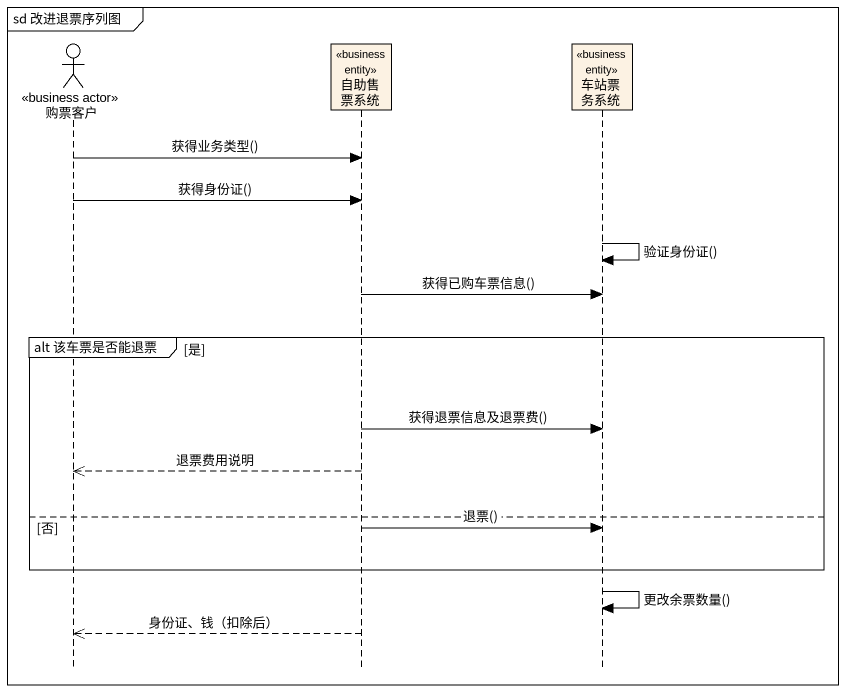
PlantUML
@startuml
mainframe sd 改进退票序列图
hide footbox
actor 购票客户 <<business actor>>
participant 自助售票系统 <<business entity>>
participant 车站票务系统 <<business entity>>

购票客户 -> 自助售票系统 : 获得业务类型()
购票客户 -> 自助售票系统 : 获得身份证()
车站票务系统 -> 车站票务系统 : 验证身份证()
自助售票系统 -> 车站票务系统 : 获得已购车票信息()
group alt 该车票是否能退票 [是]
  自助售票系统 -> 车站票务系统 : 获得退票信息及退票费()
  自助售票系统 -->> 购票客户 : 退票费用说明
else 否
  自助售票系统 -> 车站票务系统 : 退票()
end
车站票务系统 -> 车站票务系统 : 更改余票数量()
自助售票系统 -->> 购票客户 : 身份证、钱（扣除后）
@enduml
